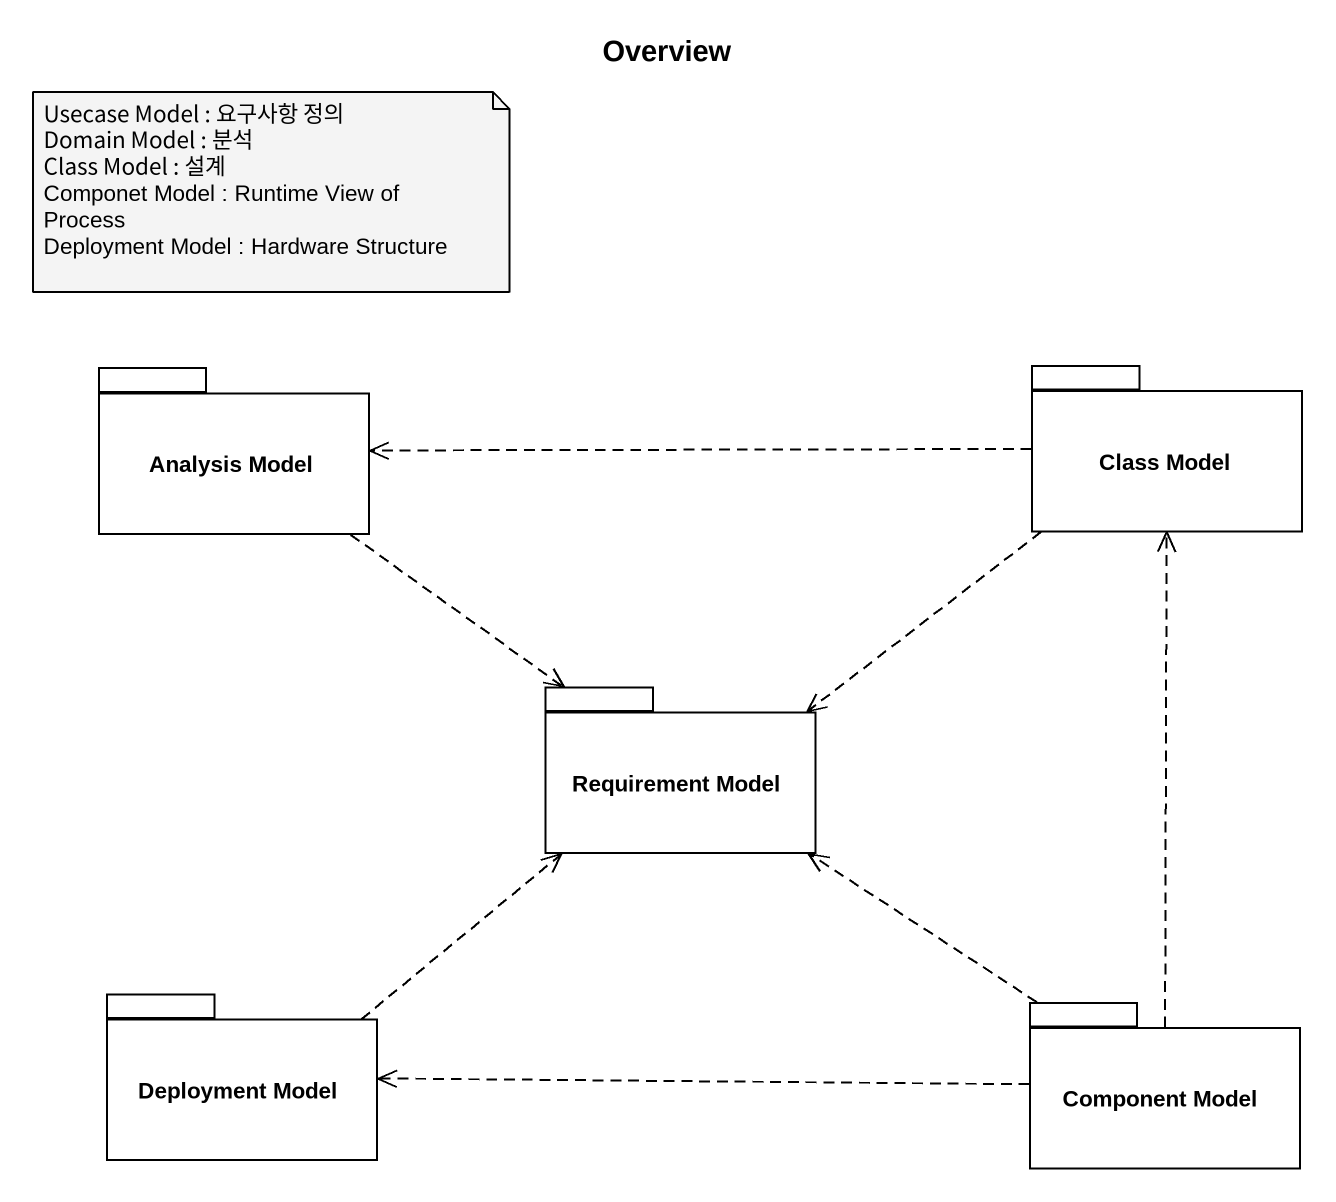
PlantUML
@startuml
title Overview
package "Analysis Model" as Analysis_Model {
}
package "Class Model" as Class_Model {
}
package "Requirement Model" as Requirement_Model {
}
package "Deployment Model" as Deployment_Model {
}
package "Component Model" as Component_Model {
}
Analysis_Model ..> Requirement_Model
Class_Model .left.> Analysis_Model
Class_Model ..> Requirement_Model
Deployment_Model .up.> Requirement_Model
Component_Model .up.> Class_Model
Component_Model .up.> Requirement_Model
Component_Model .left.> Deployment_Model
note as N1
  Usecase Model : 요구사항 정의
  Domain Model : 분석
  Class Model : 설계
  Componet Model : Runtime View of Process
  Deployment Model : Hardware Structure
end note
@enduml
